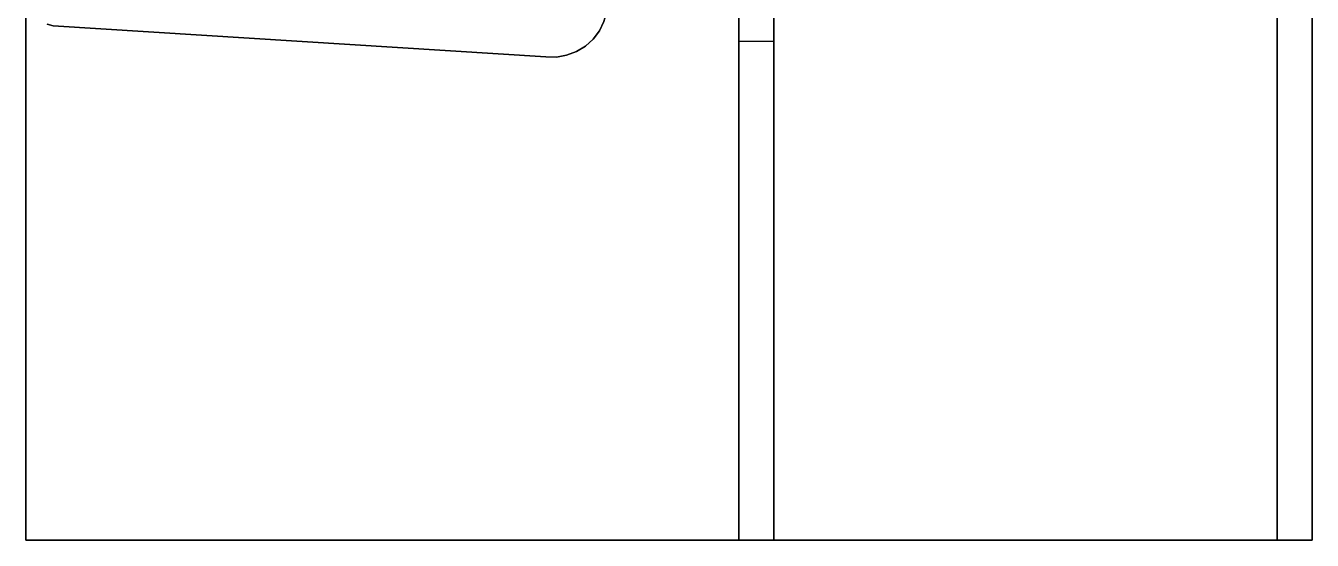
# Model space of a CAD drawing. Extents: x 0 to 5507, y -6518 to 0.
# Drawn here: x 0 to 5507, y -6518 to -4315 of the extents above; entities that cross this region are included whole.
import ezdxf

# ---------------------------------------------------------------- set-up
doc = ezdxf.new("R2010")
doc.units = 0
for name, color, linetype in [('LAYER0', 7, 'CONTINUOUS'), ('LAYER1', 7, 'CONTINUOUS'), ('LAYER363', 7, 'CONTINUOUS'), ('LAYER600', 45, 'CONTINUOUS')]:
    doc.layers.add(name, color=color, linetype=linetype)

msp = doc.modelspace()

# ---------------------------------------------------------------- linework, layer by layer
at = {"layer": 'LAYER0', "invisible_edges": 1}
for points in [[(5507, 0), (0, -6518), (0, 0), (5507, 0)], [(0, 0, 5), (0, -6518), (0, -6518, 5), (0, 0, 5)], [(0, -6518), (0, 0, 5), (0, 0), (0, -6518)], [(5507, -6518, 5), (0, 0, 5), (0, -6518, 5), (5507, -6518, 5)], [(0, 0, 5), (5507, -6518, 5), (5507, 0, 5), (0, 0, 5)], [(0, -6518), (5507, 0), (5507, -6518), (0, -6518)], [(5507, 0), (5507, -6518, 5), (5507, -6518), (5507, 0)], [(5507, -6518, 5), (5507, 0), (5507, 0, 5), (5507, -6518, 5)], [(5507, -6518, 5), (0, -6518), (5507, -6518), (5507, -6518, 5)], [(0, -6518), (5507, -6518, 5), (0, -6518, 5), (0, -6518)]]:
    msp.add_3dface(points, dxfattribs=at)
at = {"layer": 'LAYER1'}
for points, invisible_edges in [([(3202, -1368, 2340), (3202, -4382, 2205), (3202, -2182, 2205), (3202, -1368, 2340)], 5), ([(3202, -6518, 2340), (3202, -4382, 2205), (3202, -1368, 2340), (3202, -6518, 2340)], 3), ([(3052, -4382, 2205), (3052, -1518, 2340), (3052, -2182, 2205), (3052, -4382, 2205)], 3), ([(3052, -4382, 2205), (3052, -6518, 2340), (3052, -1518, 2340), (3052, -4382, 2205)], 5), ([(3052, -6518, 5), (3202, -4382, 5), (3202, -6518, 5), (3052, -6518, 5)], 1), ([(3202, -4382, 5), (3052, -6518, 5), (3052, -4382, 5), (3202, -4382, 5)], 1), ([(3052, -4382, 5), (3052, -6518, 5), (3052, -4382, 2205), (3052, -4382, 5)], 2), ([(3052, -6518, 2340), (3052, -4382, 2205), (3052, -6518, 5), (3052, -6518, 2340)], 3), ([(3202, -6518, 2340), (3202, -4382, 5), (3202, -4382, 2205), (3202, -6518, 2340)], 5), ([(3202, -4382, 5), (3202, -6518, 2340), (3202, -6518, 5), (3202, -4382, 5)], 1), ([(3202, -6518, 2340), (3052, -6518, 5), (3202, -6518, 5), (3202, -6518, 2340)], 1), ([(3052, -6518, 5), (3202, -6518, 2340), (3052, -6518, 2340), (3052, -6518, 5)], 1)]:
    msp.add_3dface(points, dxfattribs=dict(at, invisible_edges=invisible_edges))
at = {"layer": 'LAYER363'}
for points, invisible_edges in [([(5357, -1518, 5), (5507, -1368, 5), (5357, -6518, 5), (5357, -1518, 5)], 3), ([(5357, -6518, 5), (5507, -1368, 5), (5507, -6518, 5), (5357, -6518, 5)], 1), ([(5507, -1368, 2340), (5357, -1518, 2340), (5507, -6518, 2340), (5507, -1368, 2340)], 3), ([(5507, -1368, 5), (5507, -6518, 2340), (5507, -6518, 5), (5507, -1368, 5)], 1), ([(5507, -6518, 2340), (5507, -1368, 5), (5507, -1368, 2340), (5507, -6518, 2340)], 1), ([(5357, -1518, 2340), (5357, -6518, 5), (5357, -6518, 2340), (5357, -1518, 2340)], 1), ([(5357, -6518, 5), (5357, -1518, 2340), (5357, -1518, 5), (5357, -6518, 5)], 1), ([(5507, -6518, 2340), (5357, -1518, 2340), (5357, -6518, 2340), (5507, -6518, 2340)], 1), ([(5507, -6518, 2340), (5357, -6518, 5), (5507, -6518, 5), (5507, -6518, 2340)], 1), ([(5357, -6518, 5), (5507, -6518, 2340), (5357, -6518, 2340), (5357, -6518, 5)], 1)]:
    msp.add_3dface(points, dxfattribs=dict(at, invisible_edges=invisible_edges))
at = {"layer": 'LAYER600'}
for points, invisible_edges in [([(2475.24, -4297.14, 687), (117.7998, -4315.28, 687), (92.2398, -4309.07, 687), (2475.24, -4297.14, 687)], 5), ([(117.7998, -4315.28, 712), (2475.24, -4297.14, 712), (92.2398, -4309.07, 712), (117.7998, -4315.28, 712)], 3), ([(2455.56, -4337.29, 687), (117.7998, -4315.28, 687), (2475.24, -4297.14, 687), (2455.56, -4337.29, 687)], 3), ([(117.7998, -4315.28, 712), (2455.56, -4337.29, 712), (2475.24, -4297.14, 712), (117.7998, -4315.28, 712)], 5), ([(2315.39, -4441.8, 687), (2226.59, -4448.16, 687), (117.7998, -4315.28, 687), (2315.39, -4441.8, 687)], 5), ([(2315.39, -4441.8, 687), (117.7998, -4315.28, 687), (2357.29, -4426.22, 687), (2315.39, -4441.8, 687)], 3), ([(2357.29, -4426.22, 687), (117.7998, -4315.28, 687), (2395.51, -4403.01, 687), (2357.29, -4426.22, 687)], 3), ([(2395.51, -4403.01, 687), (117.7998, -4315.28, 687), (2428.66, -4373, 687), (2395.51, -4403.01, 687)], 3), ([(2428.66, -4373, 687), (117.7998, -4315.28, 687), (2455.56, -4337.29, 687), (2428.66, -4373, 687)], 3), ([(117.7998, -4315.28, 712), (2226.59, -4448.16, 687), (2226.59, -4448.16, 712), (117.7998, -4315.28, 712)], 1), ([(2226.59, -4448.16, 687), (117.7998, -4315.28, 712), (117.7998, -4315.28, 687), (2226.59, -4448.16, 687)], 1), ([(2226.59, -4448.16, 712), (2315.39, -4441.8, 712), (117.7998, -4315.28, 712), (2226.59, -4448.16, 712)], 3), ([(117.7998, -4315.28, 712), (2315.39, -4441.8, 712), (2357.29, -4426.22, 712), (117.7998, -4315.28, 712)], 5), ([(117.7998, -4315.28, 712), (2357.29, -4426.22, 712), (2395.51, -4403.01, 712), (117.7998, -4315.28, 712)], 5), ([(117.7998, -4315.28, 712), (2395.51, -4403.01, 712), (2428.66, -4373, 712), (117.7998, -4315.28, 712)], 5), ([(117.7998, -4315.28, 712), (2428.66, -4373, 712), (2455.56, -4337.29, 712), (117.7998, -4315.28, 712)], 5), ([(2226.59, -4448.16, 687), (2315.39, -4441.8, 687), (2271.29, -4449.21, 687), (2226.59, -4448.16, 687)], 1), ([(2315.39, -4441.8, 712), (2226.59, -4448.16, 712), (2271.29, -4449.21, 712), (2315.39, -4441.8, 712)], 1)]:
    msp.add_3dface(points, dxfattribs=dict(at, invisible_edges=invisible_edges))

# ---------------------------------------------------------------- meshes
at = {"layer": 'LAYER1'}
mesh = msp.add_polymesh((3, 2), dxfattribs=at)
for k, corner in enumerate([(3052, -1518, 2340), (1039, -1518, 2340), (3052, -6518, 2340), (3052, -1518, 2340), (3202, -6518, 2340), (3202, -1368, 2340)]):
    mesh.set_mesh_vertex(divmod(k, 2), corner)
at = {"layer": 'LAYER600'}
mesh = msp.add_polymesh((2, 9), dxfattribs=at)
for k, corner in enumerate([(2487, -4254, 687), (2475.244, -4297.139, 687), (2455.563, -4337.287, 687), (2428.663, -4373.003, 687), (2395.511, -4403.005, 687), (2357.295, -4426.216, 687), (2315.387, -4441.803, 687), (2271.292, -4449.208, 687), (2226.592, -4448.163, 687), (2487, -4254, 712), (2475.244, -4297.139, 712), (2455.563, -4337.287, 712), (2428.663, -4373.003, 712), (2395.511, -4403.005, 712), (2357.295, -4426.216, 712), (2315.387, -4441.803, 712), (2271.292, -4449.208, 712), (2226.592, -4448.163, 712)]):
    mesh.set_mesh_vertex(divmod(k, 9), corner)

doc.saveas('drawing.dxf')
